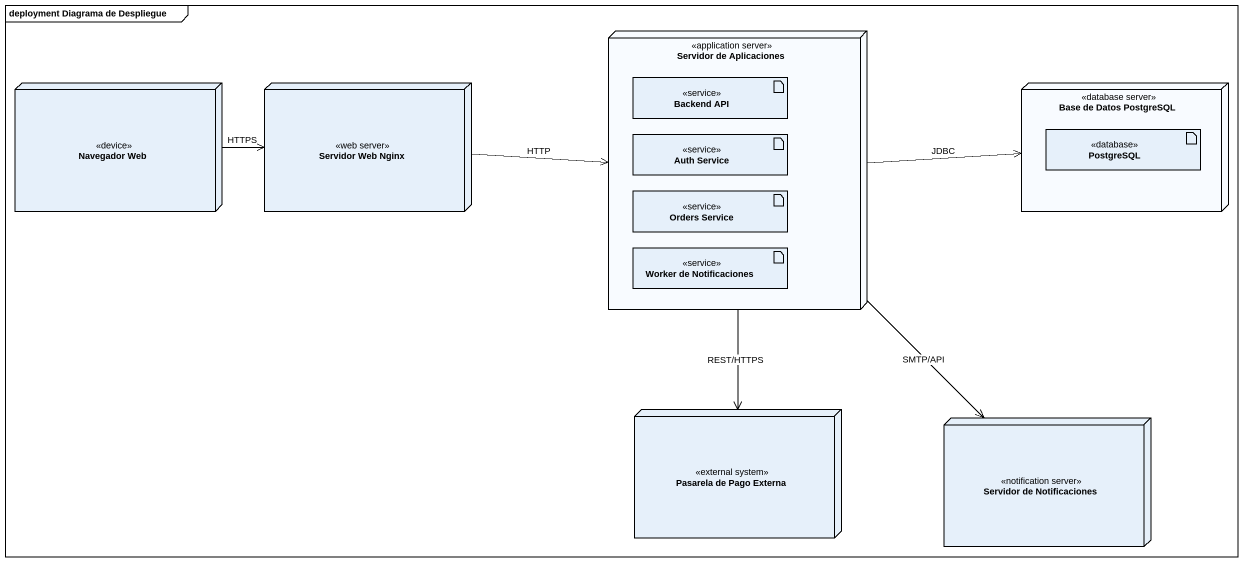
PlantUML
@startuml
mainframe deployment Diagrama de Despliegue
node "Servidor de Aplicaciones" as Servidor_de_Aplicaciones <<application server>> {
  artifact "Backend API" as Backend_API <<service>>
  artifact "Auth Service" as Auth_Service <<service>>
  artifact "Orders Service" as Orders_Service <<service>>
  artifact "Worker de Notificaciones" as Worker_de_Notificaciones <<service>>
}
node "Navegador Web" as Navegador_Web <<device>>
node "Servidor Web Nginx" as Servidor_Web_Nginx <<web server>>
node "Base de Datos PostgreSQL" as Base_de_Datos_PostgreSQL <<database server>> {
  artifact PostgreSQL <<database>>
}
node "Pasarela de Pago Externa" as Pasarela_de_Pago_Externa <<external system>>
node "Servidor de Notificaciones" as Servidor_de_Notificaciones <<notification server>>
Servidor_de_Aplicaciones -right-> Base_de_Datos_PostgreSQL : JDBC
Servidor_de_Aplicaciones --> Pasarela_de_Pago_Externa : REST/HTTPS
Servidor_de_Aplicaciones --> Servidor_de_Notificaciones : SMTP/API
Navegador_Web -right-> Servidor_Web_Nginx : HTTPS
Servidor_Web_Nginx -right-> Servidor_de_Aplicaciones : HTTP
@enduml
